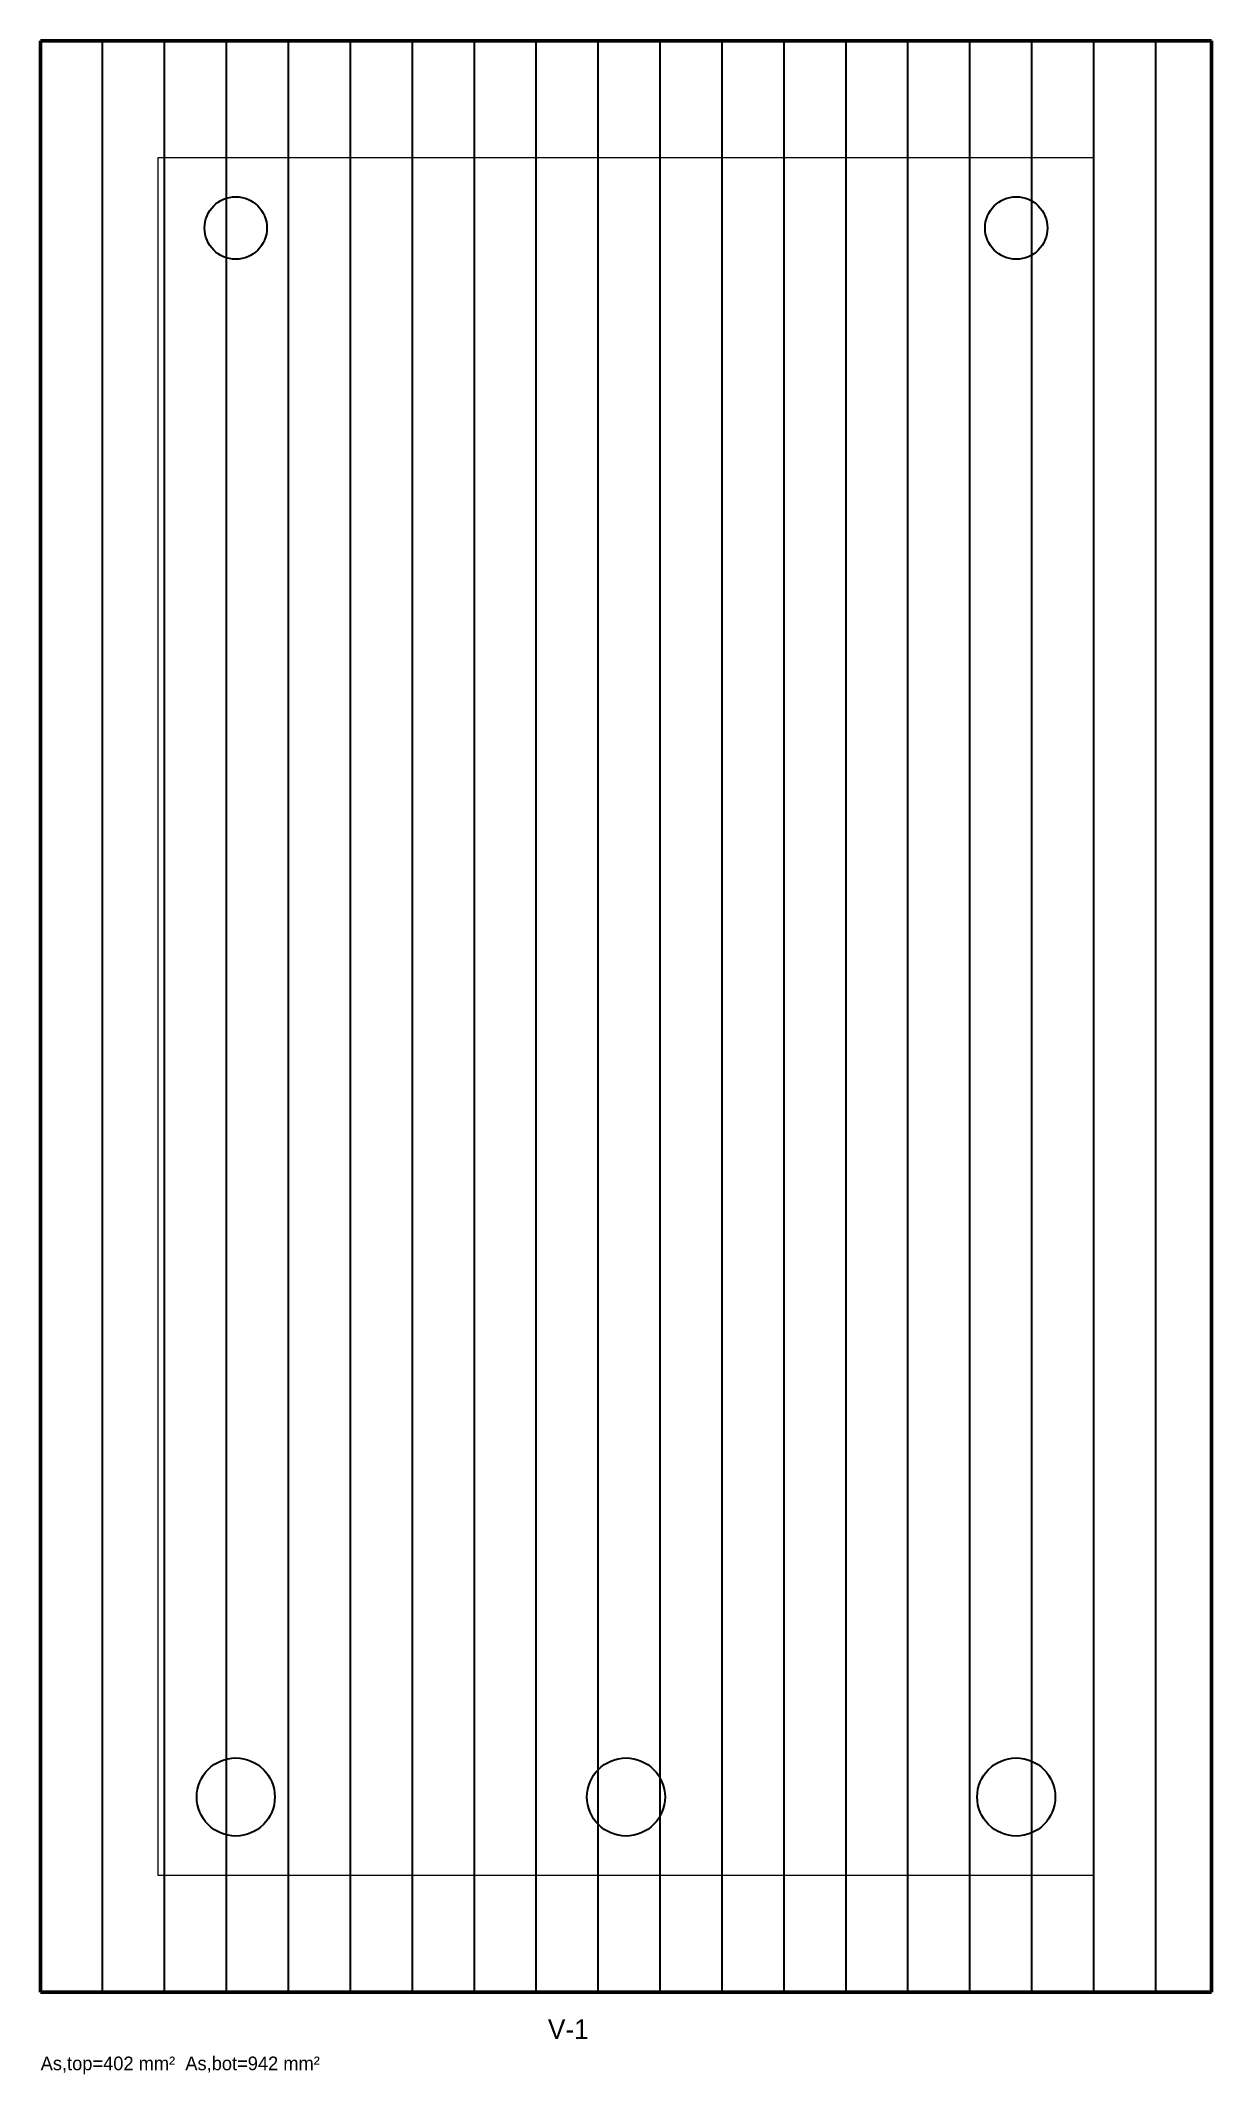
# Model space of a CAD drawing. Header units: metres. Extents: x 0 to 300, y -21 to 500.
import ezdxf

# ---------------------------------------------------------------- set-up
doc = ezdxf.new("R2010")
doc.units = ezdxf.units.M
for name, color, linetype in [('ARMADURA', 2, 'Continuous'), ('CONCRETO', 7, 'Continuous'), ('ESTRIBO', 3, 'Continuous'), ('RELLENO', 8, 'Continuous'), ('TEXTO', 7, 'Continuous')]:
    doc.layers.add(name, color=color, linetype=linetype)

msp = doc.modelspace()

# ---------------------------------------------------------------- hatches: boundary and pattern name
at = {"layer": 'RELLENO'}
h = msp.add_hatch(dxfattribs=at)
h.set_pattern_fill('ANSI31', scale=5, angle=45)
h.paths.add_polyline_path([(0, 0), (300, 0), (300, 500), (0, 500)])

# ---------------------------------------------------------------- linework, layer by layer
at = {"layer": 'ARMADURA'}
for centre, radius in [((50, 452), 8), ((250, 452), 8), ((50, 50), 10), ((150, 50), 10), ((250, 50), 10)]:
    msp.add_circle(centre, radius, dxfattribs=at)
at = {"layer": 'CONCRETO', "lineweight": 50}
for p, q in [((300, 500), (0, 500)), ((0, 500), (0, 0)), ((300, 0), (300, 500)), ((0, 0), (300, 0))]:
    msp.add_line(p, q, dxfattribs=at)
at = {"layer": 'ESTRIBO', "lineweight": 18}
for p, q in [((270, 470), (30, 470)), ((30, 470), (30, 30)), ((270, 30), (270, 470)), ((30, 30), (270, 30))]:
    msp.add_line(p, q, dxfattribs=at)

# ---------------------------------------------------------------- texts
at = {"layer": 'TEXTO'}
for s, height, p in [('V-1', 5, (130, -12)), ('As,top=402 mm²  As,bot=942 mm²', 3.5, (0, -20))]:
    msp.add_text(s, height=height, dxfattribs=at).set_placement(p)

doc.saveas('drawing.dxf')
